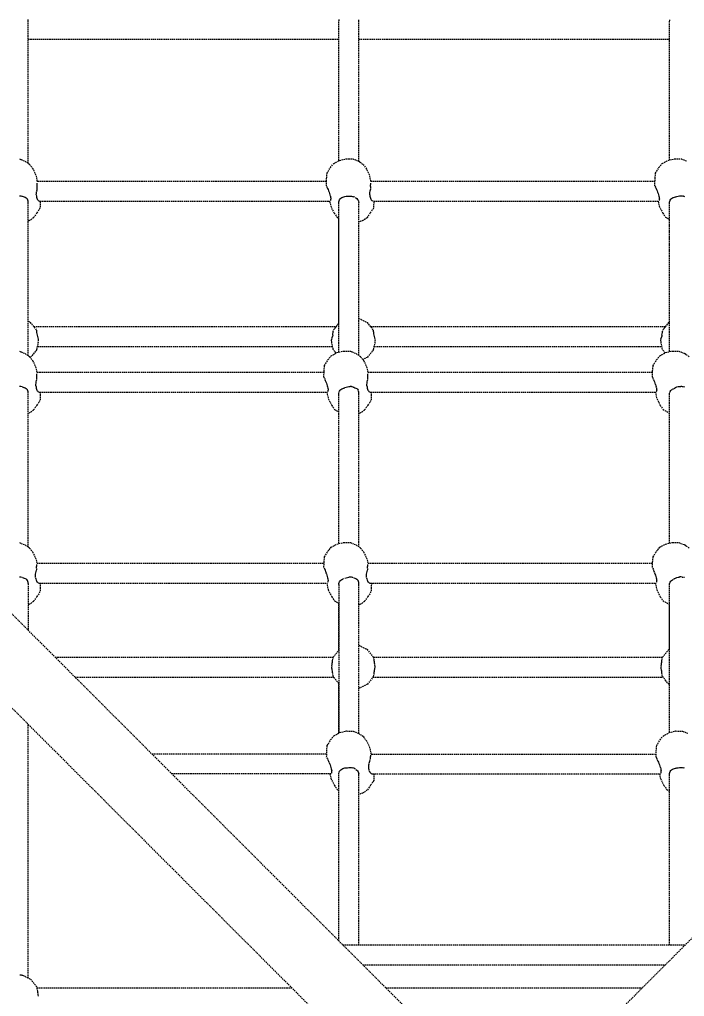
# Model space of a CAD drawing. Header units: millimetres. Extents: x -5899 to 5819, y -5159 to 4068.
# Drawn here: x -1035 to -435, y 240 to 1122 of the extents above; entities that cross this region are included whole.
import ezdxf

# ---------------------------------------------------------------- set-up
doc = ezdxf.new("R2010")
doc.units = ezdxf.units.MM
doc.linetypes.add('HIDDEN', pattern=[1.905, 1.27, -0.635])
for name, color, linetype in [('DIKOM_ОБЪЕКТ', 7, 'Continuous'), ('DIKOM_РАЗМЕР_ЗОНА', 7, 'Continuous'), ('DIKOM_РАЗМЕР_ОБЪЕКТА', 7, 'Continuous')]:
    doc.layers.add(name, color=color, linetype=linetype)
doc.styles.add('style1', font='arialbd.ttf', dxfattribs={"width": 0.8})
doc.dimstyles.new('1-50', dxfattribs={"dimtxt": 300, "dimasz": 200, "dimexe": 100, "dimexo": 0, "dimgap": 100, "dimtad": 1, "dimtxsty": 'style1', "dimcen": 200, "dimclrd": 7, "dimclre": 7, "dimclrt": 7, "dimadec": 1, "dimazin": 2, "dimtfac": 1, "dimtmove": 0, "dimatfit": 2, "dimfxl": 0, "dimlwd": 25, "dimlwe": 18, "dimarcsym": 0})

# ---------------------------------------------------------------- blocks, each defined once
blk = doc.blocks.new('*D0')
at = {"layer": 'Defpoints', "color": 0, "transparency": 16777216}
for p in [(-587.32, 2301.17), (-4790.55, -2120.14), (-586.68, -2120.14)]:
    blk.add_point(p, dxfattribs=at)
at = {"layer": 'DIKOM_РАЗМЕР_ОБЪЕКТА', "color": 7, "lineweight": 18, "transparency": 16777216}
for p, q in [((-587.32, 2301.17), (-4890.55, 2301.17)), ((-586.68, -2120.14), (-4890.55, -2120.14))]:
    blk.add_line(p, q, dxfattribs=at)
at = {"layer": 'DIKOM_РАЗМЕР_ОБЪЕКТА', "color": 7, "lineweight": 25, "transparency": 16777216}
blk.add_line((-4790.55, 2101.17), (-4790.55, -1920.14), dxfattribs=at)
at = {"layer": 'DIKOM_РАЗМЕР_ОБЪЕКТА', "color": 7, "transparency": 16777216}
for points in [[(-4823.88, 2101.17), (-4757.22, 2101.17), (-4790.55, 2301.17)], [(-4823.88, -1920.14), (-4757.22, -1920.14), (-4790.55, -2120.14)]]:
    blk.add_solid(points, dxfattribs=at)
at = {"layer": 'DIKOM_РАЗМЕР_ОБЪЕКТА', "color": 7, "transparency": 16777216, "insert": (-5069.25, 85.55), "char_height": 300, "attachment_point": 5, "rotation": 90, "style": 'style1'}
blk.add_mtext('{\\fArial|b0|i0|c204|p34;\\H1.16667x;4400}', dxfattribs=at)
blk = doc.blocks.new('*D2')
at = {"layer": 'Defpoints', "color": 0, "transparency": 16777216}
for p in [(-5423.09, 4068.46), (-588.59, 4068.46), (-588.59, -3888.19)]:
    blk.add_point(p, dxfattribs=at)
at = {"layer": 'DIKOM_РАЗМЕР_ЗОНА', "color": 7, "lineweight": 18, "transparency": 16777216}
for p, q in [((-588.59, 4068.46), (-5523.09, 4068.46)), ((-588.59, -3888.19), (-5523.09, -3888.19))]:
    blk.add_line(p, q, dxfattribs=at)
at = {"layer": 'DIKOM_РАЗМЕР_ЗОНА', "color": 7, "lineweight": 25, "transparency": 16777216}
blk.add_line((-5423.09, -3688.19), (-5423.09, 3868.46), dxfattribs=at)
at = {"layer": 'DIKOM_РАЗМЕР_ЗОНА', "color": 7, "transparency": 16777216}
for points in [[(-5456.42, 3868.46), (-5389.75, 3868.46), (-5423.09, 4068.46)], [(-5456.42, -3688.19), (-5389.75, -3688.19), (-5423.09, -3888.19)]]:
    blk.add_solid(points, dxfattribs=at)
at = {"layer": 'DIKOM_РАЗМЕР_ЗОНА', "color": 7, "transparency": 16777216, "insert": (-5701.79, 90.08), "char_height": 300, "attachment_point": 5, "rotation": 90, "style": 'style1'}
blk.add_mtext('{\\fArial|b0|i0|c204|p34;\\H1.16667x;7900}', dxfattribs=at)

msp = doc.modelspace()

# ---------------------------------------------------------------- linework, layer by layer
at = {"layer": 'DIKOM_ОБЪЕКТ', "color": 7, "linetype": 'HIDDEN', "lineweight": 15}
for p, q in [((-1026.893, 1120.513), (-1026.965, 1121.506)), ((-1026.895, 991.759), (-1026.893, 1120.513)), ((-746.629, 1121.448), (-746.696, 1120.511)), ((-746.695, 994.29), (-746.696, 1120.511)), ((-728.696, 1120.513), (-728.762, 1121.432)), ((-728.697, 993.556), (-728.696, 1120.513)), ((-448.497, 994.915), (-448.499, 1120.509)), ((-448.451, 1121.178), (-448.498, 1120.509)), ((-1026.893, 1103.811), (-746.745, 1103.811)), ((-746.74, 994.265), (-746.747, 1103.811)), ((-728.696, 1103.811), (-448.548, 1103.811)), ((-448.542, 994.905), (-448.549, 1103.811)), ((-651.806, 195.702), (-1550.967, 1094.864)), ((374.131, 1095.308), (-525.588, 195.607)), ((-1593.838, 1052.901), (-694.453, 153.497)), ((-1034.827, 995.87), (-1030.162, 994.049)), ((-746.212, 994.563), (-740.064, 996.053)), ((-740.064, 996.053), (-734.064, 995.87)), ((-734.064, 995.87), (-729.4, 994.049)), ((-449.953, 994.563), (-443.805, 996.053)), ((-443.805, 996.053), (-437.806, 995.87)), ((-437.806, 995.87), (-433.14, 994.049)), ((-1025.55, 990.817), (-1030.162, 994.049)), ((-1025.55, 990.817), (-1022.407, 986.768)), ((-757.323, 982.931), (-754.291, 988.015)), ((-754.291, 988.015), (-751.29, 991.694)), ((-751.29, 991.694), (-746.212, 994.563)), ((-724.788, 990.817), (-729.4, 994.049)), ((-724.788, 990.817), (-721.645, 986.768)), ((-461.064, 982.931), (-458.032, 988.015)), ((-458.032, 988.015), (-455.031, 991.694)), ((-455.031, 991.694), (-449.953, 994.563)), ((-1019.613, 980.987), (-1022.407, 986.768)), ((-1018.405, 975.304), (-1019.613, 980.987)), ((-757.756, 978.015), (-757.323, 982.931)), ((-718.851, 980.987), (-721.645, 986.768)), ((-717.642, 975.304), (-718.851, 980.987)), ((-461.497, 978.015), (-461.064, 982.931)), ((-1018.759, 971.355), (-1018.764, 972.261)), ((-1018.762, 972.352), (-1018.739, 973.178)), ((-1018.727, 970.325), (-1018.757, 971.307)), ((-1018.739, 973.178), (-1018.687, 973.91)), ((-1018.671, 969.238), (-1018.725, 970.278)), ((-757.823, 975.608), (-1018.469, 975.608)), ((-757.938, 971.513), (-757.756, 978.015)), ((-757.864, 971.171), (-757.457, 970.384)), ((-757.429, 970.33), (-756.933, 969.299)), ((-756.909, 969.246), (-756.429, 968.17)), ((-717.996, 971.355), (-718.001, 972.252)), ((-718, 972.36), (-717.977, 973.178)), ((-717.965, 970.325), (-717.994, 971.298)), ((-717.977, 973.178), (-717.925, 973.904)), ((-717.908, 969.239), (-717.963, 970.268)), ((-461.564, 975.608), (-717.707, 975.608)), ((-461.679, 971.513), (-461.497, 978.015)), ((-461.606, 971.171), (-461.201, 970.39)), ((-461.169, 970.33), (-460.677, 969.306)), ((-460.649, 969.246), (-460.174, 968.178)), ((-1034.641, 962.629), (-1033.537, 962.552)), ((-1033.485, 962.545), (-1032.462, 962.352)), ((-1032.382, 962.335), (-1031.391, 962.022)), ((-1031.314, 961.994), (-1030.494, 961.617)), ((-1030.358, 961.587), (-1029.525, 961.278)), ((-1029.491, 961.26), (-1028.756, 960.819)), ((-1028.73, 960.798), (-1028.104, 960.227)), ((-1019.535, 963.456), (-1019.506, 964.577)), ((-1019.535, 963.456), (-1019.467, 962.382)), ((-1019.505, 964.61), (-1019.397, 965.742)), ((-1019.466, 962.352), (-1019.301, 961.344)), ((-1019.392, 965.779), (-1019.196, 966.912)), ((-1019.296, 961.316), (-1019.046, 960.395)), ((-1019.19, 966.951), (-1018.913, 968.068)), ((-1018.902, 968.112), (-1018.648, 968.92)), ((-756.408, 968.121), (-755.945, 967.004)), ((-755.926, 966.959), (-755.494, 965.826)), ((-755.477, 965.785), (-755.082, 964.649)), ((-755.069, 964.611), (-754.712, 963.487)), ((-754.692, 963.42), (-754.394, 962.345)), ((-754.359, 962.199), (-754.149, 961.304)), ((-754.145, 961.279), (-753.974, 960.354)), ((-744.827, 960.402), (-744.092, 960.938)), ((-744.056, 960.962), (-743.224, 961.399)), ((-743.18, 961.419), (-742.271, 961.751)), ((-742.233, 961.764), (-741.251, 961.989)), ((-741.159, 962.006), (-740.105, 962.121)), ((-739.998, 962.124), (-738.984, 962.121)), ((-738.89, 962.144), (-737.761, 962.318)), ((-737.696, 962.327), (-736.563, 962.375)), ((-736.442, 962.377), (-735.34, 962.299)), ((-735.286, 962.293), (-734.231, 962.094)), ((-734.184, 962.083), (-733.196, 961.771)), ((-732.204, 961.322), (-733.116, 961.741)), ((-731.975, 961.18), (-731.328, 960.772)), ((-731.292, 960.745), (-730.56, 960.125)), ((-718.773, 963.456), (-718.745, 964.566)), ((-718.773, 963.456), (-718.705, 962.391)), ((-718.743, 964.61), (-718.635, 965.732)), ((-718.703, 962.352), (-718.541, 961.353)), ((-718.63, 965.779), (-718.436, 966.9)), ((-718.535, 961.315), (-718.286, 960.403)), ((-718.427, 966.951), (-718.154, 968.058)), ((-718.14, 968.112), (-717.884, 968.921)), ((-460.149, 968.121), (-459.69, 967.012)), ((-459.668, 966.958), (-459.237, 965.834)), ((-459.219, 965.785), (-458.826, 964.657)), ((-458.81, 964.611), (-458.456, 963.495)), ((-458.432, 963.413), (-458.134, 962.345)), ((-458.1, 962.199), (-457.891, 961.305)), ((-457.885, 961.273), (-457.715, 960.355)), ((-446.629, 960.087), (-445.896, 960.623)), ((-445.858, 960.648), (-445.028, 961.084)), ((-444.982, 961.105), (-444.075, 961.436)), ((-443.903, 961.48), (-443.056, 961.675)), ((-442.641, 961.726), (-441.908, 962.009)), ((-441.853, 962.027), (-440.753, 962.32)), ((-440.693, 962.334), (-439.562, 962.509)), ((-439.498, 962.518), (-438.363, 962.567)), ((-438.246, 962.568), (-437.142, 962.49)), ((-437.09, 962.483), (-436.032, 962.284)), ((-435.496, 962.119), (-435.986, 962.274)), ((-435.496, 962.119), (-434.997, 961.961)), ((-1028.084, 960.203), (-1027.576, 959.503)), ((-1027.192, 958.657), (-1027.564, 959.477)), ((-1026.962, 957.706), (-1027.185, 958.628)), ((-1026.894, 956.65), (-1026.959, 957.678)), ((-1026.895, 818.309), (-1026.894, 956.653)), ((-1019.038, 960.368), (-1018.707, 959.568)), ((-1018.696, 959.543), (-1018.285, 958.882)), ((-1018.27, 958.859), (-1017.796, 958.337)), ((-1017.776, 958.317), (-1017.255, 957.933)), ((-1017.233, 957.916), (-1016.661, 957.687)), ((-1015.94, 957.607), (-1016.222, 951.374)), ((-1016.173, 957.607), (-754.471, 957.607)), ((-754.98, 957.607), (-754.036, 953.171)), ((-754.036, 953.171), (-750.886, 946.971)), ((-753.971, 960.333), (-753.872, 959.53)), ((-753.902, 958.313), (-753.852, 958.836)), ((-753.85, 958.851), (-753.87, 959.512)), ((-746.695, 956.498), (-746.631, 957.326)), ((-746.695, 821.537), (-746.695, 956.495)), ((-746.628, 957.351), (-746.496, 957.782)), ((-746.398, 958.162), (-746.026, 958.966)), ((-746.011, 958.993), (-745.504, 959.717)), ((-745.482, 959.744), (-744.856, 960.376)), ((-730.53, 960.093), (-729.907, 959.382)), ((-729.884, 959.351), (-729.38, 958.553)), ((-729.364, 958.52), (-728.996, 957.651)), ((-728.986, 957.616), (-728.765, 956.691)), ((-728.697, 955.683), (-728.761, 956.656)), ((-728.697, 818.54), (-728.697, 955.683)), ((-718.276, 960.367), (-717.948, 959.575)), ((-717.934, 959.542), (-717.526, 958.888)), ((-717.508, 958.859), (-717.038, 958.342)), ((-717.015, 958.317), (-716.498, 957.936)), ((-716.47, 957.916), (-715.904, 957.689)), ((-715.178, 957.607), (-715.46, 951.374)), ((-715.411, 957.607), (-458.212, 957.607)), ((-458.722, 957.607), (-457.778, 953.171)), ((-457.778, 953.171), (-454.627, 946.971)), ((-457.712, 960.328), (-457.613, 959.531)), ((-457.643, 958.313), (-457.594, 958.832)), ((-457.592, 958.851), (-457.612, 959.508)), ((-448.497, 956), (-448.434, 956.919)), ((-448.497, 821.995), (-448.497, 955.999)), ((-448.43, 956.95), (-448.209, 957.817)), ((-448.199, 957.847), (-447.829, 958.649)), ((-447.814, 958.679), (-447.307, 959.401)), ((-447.284, 959.43), (-446.659, 960.06)), ((-1022.006, 942.836), (-1025.702, 940.225)), ((-1019.082, 947.136), (-1022.006, 942.836)), ((-1016.222, 951.374), (-1019.082, 947.136)), ((-750.886, 946.971), (-748.353, 943.402)), ((-748.353, 943.402), (-746.695, 942.395)), ((-721.243, 942.836), (-724.939, 940.225)), ((-718.32, 947.136), (-721.243, 942.836)), ((-715.46, 951.374), (-718.32, 947.136)), ((-454.627, 946.971), (-452.094, 943.402)), ((-452.094, 943.402), (-448.497, 941.217)), ((-1025.702, 940.225), (-1026.894, 939.785)), ((-746.73, 847.505), (-746.736, 942.42)), ((-724.939, 940.225), (-728.697, 938.839)), ((-448.533, 848.587), (-448.539, 941.242)), ((-1026.895, 849.387), (-1024.681, 848.321)), ((-1019.293, 841.565), (-1024.681, 848.321)), ((-751.474, 841.558), (-746.695, 847.55)), ((-728.697, 852.035), (-720.984, 848.321)), ((-715.597, 841.566), (-720.984, 848.321)), ((-454.481, 841.558), (-449.086, 848.321)), ((-449.086, 848.321), (-448.497, 848.605)), ((-1021.715, 844.602), (-749.047, 844.6)), ((-1019.069, 840.454), (-1019.14, 841.298)), ((-1018.942, 839.392), (-1019.036, 840.178)), ((-1018.764, 838.226), (-1018.936, 839.344)), ((-1018.536, 836.984), (-1018.755, 838.168)), ((-752.245, 836.879), (-752.028, 838.046)), ((-752.018, 838.096), (-751.846, 839.202)), ((-751.84, 839.244), (-751.713, 840.259)), ((-751.709, 840.293), (-751.626, 841.22)), ((-718.018, 844.602), (-452.054, 844.6)), ((-715.372, 840.47), (-715.441, 841.298)), ((-715.247, 839.41), (-715.34, 840.177)), ((-715.07, 838.247), (-715.239, 839.342)), ((-714.844, 837.006), (-715.058, 838.167)), ((-455.251, 836.879), (-455.035, 838.041)), ((-455.025, 838.097), (-454.853, 839.197)), ((-454.846, 839.245), (-454.72, 840.255)), ((-454.715, 840.294), (-454.633, 841.217)), ((-1019.098, 823.855), (-1017.77, 829.668)), ((-1018.262, 835.688), (-1018.524, 836.917)), ((-1017.96, 834.432), (-1018.246, 835.613)), ((-1017.632, 833.213), (-1017.942, 834.362)), ((-1017.758, 829.951), (-1017.676, 830.881)), ((-1017.618, 831.357), (-1017.539, 831.993)), ((-1017.446, 832.587), (-1017.614, 833.147)), ((-1017.53, 832.051), (-1017.446, 832.587)), ((-753.315, 832.587), (-753.164, 833.088)), ((-753.222, 831.991), (-753.315, 832.587)), ((-753.09, 830.937), (-753.216, 831.948)), ((-753.15, 833.139), (-752.836, 834.296)), ((-753.008, 830.01), (-753.09, 830.937)), ((-751.664, 823.855), (-752.991, 829.669)), ((-752.82, 834.354), (-752.686, 834.911)), ((-752.686, 834.911), (-752.53, 835.551)), ((-752.257, 836.821), (-752.516, 835.613)), ((-715.4, 823.855), (-714.074, 829.668)), ((-714.569, 835.711), (-714.827, 836.916)), ((-714.268, 834.455), (-714.548, 835.613)), ((-713.941, 833.235), (-714.245, 834.362)), ((-714.061, 829.951), (-713.981, 830.863)), ((-713.922, 831.356), (-713.842, 831.993)), ((-713.749, 832.587), (-713.917, 833.147)), ((-713.83, 832.073), (-713.749, 832.587)), ((-456.322, 832.587), (-456.172, 833.084)), ((-456.229, 831.991), (-456.322, 832.587)), ((-456.097, 830.937), (-456.222, 831.943)), ((-456.157, 833.14), (-455.844, 834.292)), ((-456.015, 830.014), (-456.097, 830.937)), ((-454.671, 823.855), (-455.998, 829.669)), ((-455.828, 834.354), (-455.693, 834.909)), ((-455.693, 834.909), (-455.539, 835.546)), ((-455.265, 836.815), (-455.523, 835.613)), ((-1034.827, 822.42), (-1030.162, 820.599)), ((-1025.55, 817.367), (-1030.162, 820.599)), ((-1019.098, 823.855), (-1024.681, 816.853)), ((-1018.465, 826.625), (-752.296, 826.624)), ((-753.525, 818.244), (-748.447, 821.112)), ((-749.157, 820.712), (-751.664, 823.855)), ((-748.447, 821.112), (-742.3, 822.603)), ((-742.3, 822.603), (-736.3, 822.42)), ((-736.3, 822.42), (-731.635, 820.599)), ((-727.023, 817.367), (-731.635, 820.599)), ((-715.4, 823.855), (-720.984, 816.853)), ((-714.768, 826.625), (-455.303, 826.624)), ((-457.216, 818.244), (-452.139, 821.112)), ((-452.377, 820.978), (-454.671, 823.855)), ((-452.139, 821.112), (-445.991, 822.603)), ((-445.991, 822.603), (-439.991, 822.42)), ((-439.991, 822.42), (-435.327, 820.599)), ((-430.715, 817.367), (-435.327, 820.599)), ((-1025.55, 817.367), (-1022.407, 813.318)), ((-1019.613, 807.538), (-1022.407, 813.318)), ((-759.558, 809.481), (-756.527, 814.566)), ((-756.527, 814.566), (-753.525, 818.244)), ((-727.023, 817.367), (-723.88, 813.318)), ((-720.984, 816.853), (-725.089, 814.876)), ((-721.086, 807.538), (-723.88, 813.318)), ((-463.25, 809.481), (-460.217, 814.566)), ((-460.217, 814.566), (-457.216, 818.244)), ((-1018.684, 803.165), (-1019.613, 807.538)), ((-1018.975, 801.792), (-1018.915, 802.285)), ((-1018.743, 803.443), (-760.022, 803.443)), ((-760.143, 799.143), (-759.991, 804.566)), ((-759.991, 804.566), (-759.558, 809.481)), ((-720.156, 803.165), (-721.086, 807.538)), ((-720.447, 801.792), (-720.387, 802.284)), ((-720.215, 803.443), (-463.714, 803.443)), ((-463.833, 799.143), (-463.683, 804.566)), ((-463.683, 804.566), (-463.25, 809.481)), ((-1019.844, 792.445), (-1019.735, 793.58)), ((-1019.731, 793.614), (-1019.535, 794.749)), ((-1019.528, 794.786), (-1019.252, 795.905)), ((-1019.242, 795.947), (-1018.947, 796.881)), ((-1019.049, 799.191), (-1019.054, 800.097)), ((-1019.053, 800.186), (-1019.03, 801.014)), ((-1019.018, 798.161), (-1019.047, 799.144)), ((-1019.03, 801.014), (-1018.978, 801.747)), ((-1018.961, 797.073), (-1019.016, 798.115)), ((-760.142, 799.143), (-759.816, 798.326)), ((-759.751, 798.166), (-759.399, 797.143)), ((-759.358, 797.014), (-758.914, 796.015)), ((-758.888, 795.956), (-758.429, 794.85)), ((-758.407, 794.794), (-757.977, 793.672)), ((-757.957, 793.62), (-757.565, 792.494)), ((-721.317, 792.445), (-721.208, 793.578)), ((-721.204, 793.614), (-721.007, 794.747)), ((-721.001, 794.786), (-720.724, 795.904)), ((-720.715, 795.947), (-720.42, 796.881)), ((-720.526, 800.188), (-720.503, 801.014)), ((-720.522, 799.191), (-720.526, 800.096)), ((-720.491, 798.161), (-720.52, 799.142)), ((-720.503, 801.014), (-720.45, 801.746)), ((-720.434, 797.073), (-720.489, 798.114)), ((-463.834, 799.143), (-463.507, 798.326)), ((-463.443, 798.166), (-463.092, 797.15)), ((-463.049, 797.014), (-462.608, 796.022)), ((-462.58, 795.956), (-462.124, 794.858)), ((-462.097, 794.794), (-461.671, 793.68)), ((-461.649, 793.62), (-461.259, 792.503)), ((-1033.537, 790.47), (-1034.642, 790.548)), ((-1032.427, 790.265), (-1033.485, 790.464)), ((-1032.161, 790.185), (-1031.39, 789.941)), ((-1031.314, 789.913), (-1030.817, 789.684)), ((-1030.817, 789.684), (-1030.4, 789.606)), ((-1030.359, 789.594), (-1029.524, 789.285)), ((-1029.491, 789.267), (-1028.756, 788.825)), ((-1028.731, 788.804), (-1028.103, 788.233)), ((-1028.085, 788.21), (-1027.576, 787.509)), ((-1027.192, 786.662), (-1027.564, 787.483)), ((-1026.962, 785.711), (-1027.185, 786.635)), ((-1026.894, 784.657), (-1026.959, 785.687)), ((-1026.895, 645.686), (-1026.894, 784.66)), ((-1019.873, 791.291), (-1019.845, 792.413)), ((-1019.873, 791.291), (-1019.806, 790.216)), ((-1019.804, 790.188), (-1019.64, 789.178)), ((-1019.636, 789.152), (-1019.384, 788.229)), ((-1019.376, 788.203), (-1019.046, 787.402)), ((-1019.035, 787.378), (-1018.623, 786.717)), ((-1018.608, 786.695), (-1018.133, 786.171)), ((-1018.115, 786.152), (-1017.592, 785.768)), ((-1017.571, 785.752), (-1016.999, 785.522)), ((-1016.941, 785.508), (-1016.52, 785.464)), ((-1016.463, 785.443), (-756.95, 785.443)), ((-1015.882, 785.443), (-1016.222, 777.925)), ((-757.549, 792.447), (-757.196, 791.332)), ((-757.489, 785.443), (-756.272, 779.722)), ((-757.169, 791.245), (-756.873, 790.18)), ((-756.864, 790.143), (-756.63, 789.14)), ((-756.603, 788.996), (-756.453, 788.191)), ((-756.451, 788.162), (-756.352, 787.367)), ((-756.382, 786.148), (-756.332, 786.667)), ((-756.331, 786.686), (-756.351, 787.342)), ((-746.695, 783.797), (-746.631, 784.718)), ((-746.628, 784.748), (-746.407, 785.615)), ((-746.398, 785.645), (-746.026, 786.445)), ((-746.011, 786.476), (-745.504, 787.197)), ((-745.482, 787.226), (-744.856, 787.856)), ((-744.827, 787.884), (-744.094, 788.418)), ((-744.056, 788.444), (-743.226, 788.88)), ((-743.18, 788.901), (-742.273, 789.232)), ((-742.079, 789.281), (-741.383, 789.441)), ((-741.158, 789.552), (-740.105, 789.958)), ((-740.051, 789.975), (-738.949, 790.269)), ((-738.89, 790.282), (-737.759, 790.457)), ((-737.696, 790.466), (-736.56, 790.514)), ((-735.339, 790.438), (-736.444, 790.515)), ((-734.23, 790.233), (-735.287, 790.432)), ((-733.664, 790.058), (-734.184, 790.222)), ((-733.664, 790.058), (-733.194, 789.909)), ((-733.117, 789.881), (-732.246, 789.481)), ((-732.16, 789.459), (-731.328, 789.151)), ((-731.293, 789.133), (-730.559, 788.692)), ((-730.533, 788.671), (-729.907, 788.1)), ((-729.887, 788.076), (-729.379, 787.375)), ((-728.995, 786.53), (-729.366, 787.349)), ((-728.765, 785.577), (-728.987, 786.501)), ((-728.697, 784.524), (-728.762, 785.546)), ((-728.697, 645.917), (-728.697, 784.526)), ((-721.346, 791.291), (-721.318, 792.412)), ((-721.346, 791.291), (-721.279, 790.217)), ((-721.277, 790.188), (-721.113, 789.179)), ((-721.109, 789.152), (-720.857, 788.23)), ((-720.849, 788.203), (-720.519, 787.404)), ((-720.508, 787.378), (-720.096, 786.718)), ((-720.082, 786.695), (-719.607, 786.172)), ((-719.588, 786.152), (-719.066, 785.768)), ((-719.044, 785.752), (-718.474, 785.522)), ((-718.413, 785.508), (-717.993, 785.464)), ((-717.936, 785.443), (-460.642, 785.443)), ((-717.355, 785.443), (-717.695, 777.925)), ((-461.24, 792.447), (-460.889, 791.34)), ((-461.18, 785.443), (-459.963, 779.722)), ((-460.859, 791.238), (-460.564, 790.18)), ((-460.554, 790.135), (-460.322, 789.14)), ((-460.294, 788.996), (-460.144, 788.191)), ((-460.141, 788.156), (-460.043, 787.367)), ((-460.073, 786.148), (-460.024, 786.663)), ((-460.022, 786.686), (-460.042, 787.338)), ((-448.497, 783.488), (-448.434, 784.404)), ((-448.43, 784.441), (-448.209, 785.306)), ((-448.199, 785.339), (-447.829, 786.137)), ((-447.814, 786.169), (-447.308, 786.89)), ((-447.284, 786.92), (-446.66, 787.548)), ((-446.629, 787.577), (-446.106, 787.959)), ((-445.858, 788.138), (-445.03, 788.573)), ((-444.901, 788.625), (-444.075, 789.166)), ((-444.035, 789.192), (-443.055, 789.694)), ((-442.961, 789.737), (-441.908, 790.143)), ((-441.855, 790.16), (-440.751, 790.455)), ((-440.693, 790.469), (-439.56, 790.643)), ((-439.498, 790.652), (-438.362, 790.701)), ((-437.221, 790.629), (-438.247, 790.701)), ((-437.091, 790.617), (-436.142, 790.439)), ((-435.986, 790.453), (-434.993, 790.418)), ((-1016.222, 777.925), (-1019.082, 773.685)), ((-756.272, 779.722), (-753.121, 773.521)), ((-746.695, 648.914), (-746.695, 783.795)), ((-717.695, 777.925), (-720.555, 773.685)), ((-459.963, 779.722), (-456.813, 773.521)), ((-448.497, 649.371), (-448.497, 783.489)), ((-1025.702, 766.776), (-1026.894, 766.335)), ((-1022.006, 769.385), (-1025.702, 766.776)), ((-1019.082, 773.685), (-1022.006, 769.385)), ((-753.121, 773.521), (-750.588, 769.952)), ((-750.588, 769.952), (-746.695, 767.587)), ((-746.731, 648.905), (-746.733, 767.611)), ((-727.174, 766.776), (-728.697, 766.214)), ((-723.479, 769.385), (-727.174, 766.776)), ((-720.555, 773.685), (-723.479, 769.385)), ((-456.813, 773.521), (-454.279, 769.952)), ((-454.279, 769.952), (-448.9, 766.685)), ((-448.9, 766.685), (-448.497, 766.488)), ((-448.534, 649.363), (-448.535, 766.507)), ((-1034.827, 649.796), (-1030.162, 647.975)), ((-1025.55, 644.744), (-1030.162, 647.975)), ((-1025.55, 644.744), (-1022.407, 640.695)), ((-756.527, 641.942), (-753.525, 645.621)), ((-753.525, 645.621), (-748.447, 648.489)), ((-748.447, 648.489), (-742.3, 649.979)), ((-742.3, 649.979), (-736.3, 649.796)), ((-736.3, 649.796), (-731.635, 647.975)), ((-727.023, 644.744), (-731.635, 647.975)), ((-727.023, 644.744), (-723.88, 640.695)), ((-460.217, 641.942), (-457.216, 645.621)), ((-457.216, 645.621), (-452.139, 648.489)), ((-452.139, 648.489), (-445.991, 649.979)), ((-445.991, 649.979), (-439.991, 649.796)), ((-439.991, 649.796), (-435.327, 647.975)), ((-430.715, 644.744), (-435.327, 647.975)), ((-1019.613, 634.914), (-1022.407, 640.695)), ((-1018.806, 631.115), (-1019.613, 634.914)), ((-759.991, 631.942), (-759.558, 636.857)), ((-759.558, 636.857), (-756.527, 641.942)), ((-721.086, 634.914), (-723.88, 640.695)), ((-720.278, 631.115), (-721.086, 634.914)), ((-463.683, 631.942), (-463.25, 636.857)), ((-463.25, 636.857), (-460.217, 641.942)), ((-1019.232, 627.027), (-1019.237, 627.934)), ((-1019.235, 628.023), (-1019.212, 628.849)), ((-1019.201, 625.997), (-1019.231, 626.981)), ((-1019.212, 628.849), (-1019.16, 629.583)), ((-1019.163, 625.273), (-1019.199, 625.951)), ((-1019.157, 629.627), (-1019.098, 630.121)), ((-1018.84, 631.279), (-760.01, 631.279)), ((-760.117, 627.426), (-759.991, 631.942)), ((-759.934, 627.028), (-759.547, 626.062)), ((-759.501, 625.936), (-759.17, 624.978)), ((-720.705, 627.027), (-720.71, 627.933)), ((-720.708, 628.024), (-720.685, 628.849)), ((-720.674, 625.997), (-720.703, 626.979)), ((-720.685, 628.849), (-720.633, 629.582)), ((-720.636, 625.274), (-720.671, 625.95)), ((-720.63, 629.627), (-720.57, 630.12)), ((-720.312, 631.279), (-463.701, 631.279)), ((-463.808, 627.426), (-463.683, 631.942)), ((-463.625, 627.028), (-463.242, 626.069)), ((-463.192, 625.936), (-462.864, 624.985)), ((-1033.547, 618.597), (-1034.578, 618.669)), ((-1032.442, 618.394), (-1033.436, 618.581)), ((-1031.998, 618.26), (-1031.407, 618.074)), ((-1030.993, 617.892), (-1030.449, 617.789)), ((-1030.377, 617.775), (-1029.574, 617.477)), ((-1029.463, 617.423), (-1028.755, 616.998)), ((-1028.713, 616.963), (-1028.105, 616.409)), ((-1020.295, 619.127), (-1020.266, 620.251)), ((-1020.247, 618.353), (-1020.295, 619.127)), ((-1020.266, 620.281), (-1020.21, 620.86)), ((-1020.226, 618.024), (-1020.061, 617.012)), ((-1020.21, 620.86), (-1020.157, 621.417)), ((-1020.154, 621.45), (-1019.956, 622.586)), ((-1020.057, 616.987), (-1019.806, 616.063)), ((-1019.95, 622.622), (-1019.673, 623.742)), ((-1019.663, 623.782), (-1019.321, 624.866)), ((-759.15, 624.918), (-758.838, 623.85)), ((-758.786, 623.653), (-758.385, 622.685)), ((-758.361, 622.63), (-757.932, 621.507)), ((-757.913, 621.456), (-757.521, 620.33)), ((-757.504, 620.282), (-757.151, 619.168)), ((-757.125, 619.081), (-756.829, 618.016)), ((-756.819, 617.978), (-756.631, 617.174)), ((-756.579, 616.942), (-756.409, 616.027)), ((-744.056, 616.529), (-743.225, 616.966)), ((-743.18, 616.986), (-742.271, 617.318)), ((-741.159, 617.676), (-740.104, 618.083)), ((-740.052, 618.1), (-738.948, 618.395)), ((-738.891, 618.408), (-737.757, 618.583)), ((-736.558, 618.64), (-737.696, 618.592)), ((-735.338, 618.564), (-736.445, 618.641)), ((-734.228, 618.358), (-735.288, 618.557)), ((-733.5, 618.132), (-734.184, 618.348)), ((-733.119, 618.007), (-732.423, 617.688)), ((-732.162, 617.633), (-731.326, 617.324)), ((-731.295, 617.307), (-730.558, 616.866)), ((-730.534, 616.845), (-729.906, 616.272)), ((-721.768, 619.127), (-721.739, 620.25)), ((-721.72, 618.353), (-721.768, 619.127)), ((-721.739, 620.281), (-721.683, 620.86)), ((-721.698, 618.024), (-721.534, 617.014)), ((-721.683, 620.86), (-721.629, 621.415)), ((-721.627, 621.45), (-721.43, 622.584)), ((-721.53, 616.987), (-721.279, 616.064)), ((-721.423, 622.622), (-721.147, 623.741)), ((-721.136, 623.782), (-720.794, 624.864)), ((-462.841, 624.918), (-462.531, 623.857)), ((-462.477, 623.654), (-462.079, 622.693)), ((-462.053, 622.63), (-461.627, 621.514)), ((-461.604, 621.456), (-461.215, 620.338)), ((-461.196, 620.282), (-460.845, 619.175)), ((-460.814, 619.074), (-460.521, 618.016)), ((-460.51, 617.971), (-460.323, 617.174)), ((-460.27, 616.936), (-460.101, 616.027)), ((-444.982, 616.697), (-444.074, 617.293)), ((-444.036, 617.317), (-443.053, 617.82)), ((-442.962, 617.862), (-441.906, 618.269)), ((-441.855, 618.285), (-440.75, 618.581)), ((-440.693, 618.593), (-439.559, 618.769)), ((-438.359, 618.826), (-439.498, 618.777)), ((-437.14, 618.749), (-438.248, 618.827)), ((-437.05, 618.735), (-436.307, 618.596)), ((-435.987, 618.626), (-434.991, 618.592)), ((-1027.58, 615.687), (-1028.074, 616.369)), ((-1027.195, 614.842), (-1027.557, 615.642)), ((-1026.964, 613.89), (-1027.18, 614.792)), ((-1026.895, 612.835), (-1026.958, 613.842)), ((-1026.895, 612.839), (-1026.898, 570.795)), ((-1019.799, 616.039), (-1019.466, 615.237)), ((-1019.456, 615.214), (-1019.044, 614.551)), ((-1019.031, 614.531), (-1018.554, 614.006)), ((-1018.537, 613.988), (-1018.015, 613.603)), ((-1017.993, 613.588), (-1017.421, 613.357)), ((-1017.369, 613.344), (-1016.744, 613.279)), ((-1016.744, 613.279), (-756.906, 613.279)), ((-1015.861, 613.279), (-1016.222, 605.301)), ((-757.586, 613.279), (-756.272, 607.099)), ((-756.406, 615.998), (-756.307, 615.202)), ((-756.337, 613.984), (-756.288, 614.503)), ((-756.286, 614.522), (-756.306, 615.178)), ((-746.695, 611.877), (-746.631, 612.797)), ((-746.695, 611.88), (-746.695, 478.025)), ((-746.628, 612.833), (-746.406, 613.7)), ((-746.398, 613.729), (-746.026, 614.532)), ((-746.011, 614.561), (-745.504, 615.283)), ((-745.482, 615.31), (-744.856, 615.942)), ((-744.827, 615.968), (-744.092, 616.505)), ((-729.379, 615.549), (-729.888, 616.251)), ((-728.995, 614.703), (-729.366, 615.524)), ((-728.765, 613.751), (-728.988, 614.677)), ((-728.697, 612.698), (-728.762, 613.722)), ((-728.697, 477.555), (-728.697, 612.699)), ((-721.272, 616.039), (-720.94, 615.238)), ((-720.929, 615.214), (-720.517, 614.552)), ((-720.504, 614.531), (-720.028, 614.007)), ((-720.01, 613.988), (-719.488, 613.603)), ((-719.466, 613.588), (-718.894, 613.358)), ((-718.84, 613.344), (-718.217, 613.279)), ((-718.216, 613.279), (-460.598, 613.279)), ((-717.334, 613.279), (-717.695, 605.301)), ((-461.277, 613.279), (-459.963, 607.099)), ((-460.096, 615.992), (-459.999, 615.202)), ((-460.029, 613.984), (-459.98, 614.499)), ((-459.977, 614.522), (-459.997, 615.173)), ((-448.497, 611.574), (-448.434, 612.492)), ((-448.497, 478.507), (-448.497, 611.574)), ((-448.43, 612.527), (-448.209, 613.392)), ((-448.199, 613.425), (-447.829, 614.224)), ((-447.814, 614.254), (-447.307, 614.976)), ((-447.284, 615.005), (-446.659, 615.635)), ((-446.629, 615.662), (-445.896, 616.197)), ((-445.858, 616.221), (-445.039, 616.652)), ((-1019.082, 601.062), (-1022.006, 596.762)), ((-1016.222, 605.301), (-1019.082, 601.062)), ((-756.272, 607.099), (-753.121, 600.897)), ((-753.121, 600.897), (-750.588, 597.329)), ((-720.555, 601.062), (-723.479, 596.762)), ((-717.695, 605.301), (-720.555, 601.062)), ((-459.963, 607.099), (-456.813, 600.897)), ((-456.813, 600.897), (-454.279, 597.329)), ((-1025.702, 594.152), (-1026.896, 593.711)), ((-1022.006, 596.762), (-1025.702, 594.152)), ((-750.588, 597.329), (-746.695, 594.964)), ((-746.73, 552.626), (-746.731, 594.986)), ((-727.174, 594.152), (-728.697, 593.591)), ((-723.479, 596.762), (-727.174, 594.152)), ((-454.279, 597.329), (-448.9, 594.061)), ((-448.9, 594.061), (-448.497, 593.865)), ((-448.533, 553.708), (-448.533, 593.883)), ((-728.697, 557.155), (-720.984, 553.442)), ((-1002.507, 546.405), (-751.672, 546.403)), ((-752.367, 543.361), (-751.664, 546.44)), ((-751.664, 546.44), (-746.695, 552.671)), ((-715.4, 546.44), (-720.984, 553.442)), ((-714.699, 543.368), (-715.4, 546.44)), ((-715.391, 546.405), (-454.679, 546.403)), ((-455.374, 543.361), (-454.671, 546.44)), ((-454.671, 546.44), (-449.086, 553.442)), ((-449.086, 553.442), (-448.497, 553.725)), ((-753.015, 538.62), (-753.211, 537.708)), ((-753.002, 538.682), (-752.803, 539.75)), ((-752.776, 539.899), (-752.604, 541.002)), ((-752.596, 541.047), (-752.47, 542.059)), ((-752.466, 542.097), (-752.383, 543.021)), ((-714.616, 542.274), (-714.691, 543.179)), ((-714.49, 541.215), (-714.611, 542.213)), ((-714.313, 540.052), (-714.481, 541.144)), ((-714.087, 538.811), (-714.301, 539.97)), ((-713.854, 537.708), (-714.069, 538.719)), ((-456.023, 538.615), (-456.217, 537.708)), ((-456.008, 538.682), (-455.81, 539.749)), ((-455.782, 539.899), (-455.611, 540.997)), ((-455.603, 541.047), (-455.478, 542.055)), ((-455.473, 542.097), (-455.39, 543.017)), ((-752.87, 536.156), (-753.126, 537.35)), ((-752.644, 534.942), (-752.859, 536.099)), ((-752.465, 533.794), (-752.636, 534.893)), ((-752.333, 532.74), (-752.459, 533.754)), ((-752.25, 531.81), (-752.333, 532.74)), ((-751.664, 528.976), (-752.233, 531.47)), ((-746.695, 522.744), (-751.664, 528.976)), ((-715.4, 528.976), (-720.984, 521.974)), ((-715.4, 528.976), (-714.83, 531.47)), ((-714.818, 531.754), (-714.738, 532.668)), ((-714.724, 532.796), (-714.6, 533.796)), ((-714.587, 533.873), (-714.419, 534.95)), ((-714.403, 535.036), (-714.306, 535.559)), ((-714.306, 535.559), (-714.193, 536.164)), ((-714.172, 536.258), (-713.925, 537.416)), ((-455.877, 536.156), (-456.132, 537.346)), ((-455.651, 534.943), (-455.865, 536.095)), ((-455.471, 533.794), (-455.642, 534.888)), ((-455.34, 532.74), (-455.465, 533.749)), ((-455.257, 531.813), (-455.34, 532.74)), ((-454.671, 528.976), (-455.24, 531.47)), ((-449.086, 521.974), (-454.671, 528.976)), ((-984.531, 528.428), (-751.226, 528.427)), ((-746.733, 478.004), (-746.734, 522.793)), ((-720.984, 521.974), (-728.697, 518.26)), ((-715.836, 528.428), (-454.233, 528.427)), ((-448.497, 521.69), (-449.086, 521.974)), ((-448.535, 478.498), (-448.536, 521.708)), ((-1026.961, 257.211), (-1026.964, 486.014)), ((-751.081, 475.547), (-746.004, 478.416)), ((-746.004, 478.416), (-739.856, 479.906)), ((-739.856, 479.906), (-733.855, 479.722)), ((-733.855, 479.722), (-729.191, 477.901)), ((-724.58, 474.67), (-729.191, 477.901)), ((-453.952, 475.547), (-448.874, 478.416)), ((-448.874, 478.416), (-442.727, 479.906)), ((-442.727, 479.906), (-436.726, 479.722)), ((-436.726, 479.722), (-432.062, 477.901)), ((-757.114, 466.783), (-754.083, 471.868)), ((-754.083, 471.868), (-751.081, 475.547)), ((-724.58, 474.67), (-721.436, 470.621)), ((-718.643, 464.84), (-721.436, 470.621)), ((-459.985, 466.783), (-456.953, 471.868)), ((-456.953, 471.868), (-453.952, 475.547)), ((-757.625, 459.115), (-915.219, 459.115)), ((-757.705, 456.224), (-757.547, 461.868)), ((-757.547, 461.868), (-757.114, 466.783)), ((-717.422, 459.101), (-718.643, 464.84)), ((-717.425, 459.115), (-460.495, 459.115)), ((-460.575, 456.226), (-460.418, 461.868)), ((-460.418, 461.868), (-459.985, 466.783)), ((-757.391, 455.616), (-757.072, 454.921)), ((-757.033, 454.833), (-756.731, 454.082)), ((-756.587, 453.8), (-756.102, 452.792)), ((-756.064, 452.709), (-755.596, 451.654)), ((-755.564, 451.579), (-755.11, 450.483)), ((-755.083, 450.418), (-754.658, 449.303)), ((-719.583, 449.285), (-719.389, 450.411)), ((-719.381, 450.457), (-719.235, 451.045)), ((-719.235, 451.045), (-719.106, 451.568)), ((-719.094, 451.618), (-718.756, 452.692)), ((-718.738, 452.745), (-718.328, 453.777)), ((-718.305, 453.832), (-718.025, 454.413)), ((-718.038, 454.863), (-718.043, 455.759)), ((-718.041, 455.866), (-718.019, 456.685)), ((-718.019, 456.685), (-717.967, 457.411)), ((-717.964, 457.463), (-717.904, 457.95)), ((-460.575, 456.226), (-460.353, 455.815)), ((-460.261, 455.616), (-459.941, 454.918)), ((-459.915, 454.863), (-459.603, 454.083)), ((-459.475, 453.837), (-458.98, 452.807)), ((-458.955, 452.753), (-458.477, 451.677)), ((-458.455, 451.627), (-457.992, 450.512)), ((-457.973, 450.466), (-457.54, 449.334)), ((-753.647, 441.115), (-897.218, 441.115)), ((-754.698, 441.115), (-753.828, 437.025)), ((-754.638, 449.246), (-754.248, 448.128)), ((-754.221, 448.045), (-753.88, 446.966)), ((-753.867, 446.922), (-753.571, 445.857)), ((-753.562, 445.82), (-753.327, 444.817)), ((-753.321, 444.785), (-753.151, 443.868)), ((-753.048, 443.042), (-753.146, 443.839)), ((-753.078, 441.825), (-753.028, 442.342)), ((-753.027, 442.363), (-753.047, 443.017)), ((-746.695, 441.078), (-746.631, 441.914)), ((-746.695, 290.591), (-746.695, 441.077)), ((-746.628, 441.933), (-746.464, 442.467)), ((-746.398, 442.723), (-746.024, 443.532)), ((-746.012, 443.556), (-745.501, 444.283)), ((-745.484, 444.306), (-744.852, 444.941)), ((-744.829, 444.963), (-744.089, 445.502)), ((-744.058, 445.523), (-743.221, 445.964)), ((-743.183, 445.982), (-742.267, 446.316)), ((-742.234, 446.326), (-741.245, 446.553)), ((-741.163, 446.569), (-740.103, 446.684)), ((-740.054, 446.686), (-739.61, 446.685)), ((-739.61, 446.685), (-738.947, 446.684)), ((-738.891, 446.691), (-737.755, 446.866)), ((-737.696, 446.875), (-736.555, 446.924)), ((-736.447, 446.924), (-735.337, 446.846)), ((-735.289, 446.84), (-734.227, 446.64)), ((-733.189, 446.316), (-734.184, 446.63)), ((-732.202, 445.869), (-733.12, 446.291)), ((-731.651, 445.523), (-732.163, 445.846)), ((-731.295, 445.294), (-730.558, 444.671)), ((-730.533, 444.644), (-729.906, 443.929)), ((-729.888, 443.902), (-729.379, 443.099)), ((-729.366, 443.071), (-728.995, 442.196)), ((-728.987, 442.168), (-728.765, 441.236)), ((-728.697, 440.229), (-728.762, 441.208)), ((-719.726, 446.963), (-719.698, 448.077)), ((-719.659, 445.895), (-719.726, 446.963)), ((-719.697, 448.117), (-719.588, 449.243)), ((-719.494, 444.856), (-719.657, 445.859)), ((-719.335, 444.261), (-719.488, 444.823)), ((-719.23, 443.874), (-718.9, 443.079)), ((-718.887, 443.049), (-718.478, 442.392)), ((-718.461, 442.367), (-717.989, 441.846)), ((-717.967, 441.824), (-717.449, 441.442)), ((-717.425, 441.423), (-716.857, 441.195)), ((-716.792, 441.18), (-716.173, 441.115)), ((-716.174, 441.115), (-456.517, 441.115)), ((-714.985, 441.115), (-715.252, 435.227)), ((-457.568, 441.115), (-456.699, 437.025)), ((-457.525, 449.291), (-457.13, 448.157)), ((-457.092, 448.045), (-456.76, 446.994)), ((-456.739, 446.925), (-456.44, 445.851)), ((-456.432, 445.823), (-456.196, 444.811)), ((-456.192, 444.785), (-456.02, 443.862)), ((-455.918, 443.036), (-456.017, 443.839)), ((-455.948, 441.82), (-455.899, 442.342)), ((-455.897, 442.358), (-455.918, 443.018)), ((-448.497, 440.7), (-448.433, 441.624)), ((-448.497, 286.95), (-448.497, 440.701)), ((-448.431, 441.654), (-448.207, 442.526)), ((-448.2, 442.551), (-447.826, 443.358)), ((-447.815, 443.381), (-447.304, 444.109)), ((-447.286, 444.133), (-446.655, 444.768)), ((-446.631, 444.79), (-445.892, 445.33)), ((-445.861, 445.35), (-445.024, 445.791)), ((-444.986, 445.808), (-444.07, 446.142)), ((-444.036, 446.154), (-443.049, 446.38)), ((-442.966, 446.395), (-442.543, 446.442)), ((-442.543, 446.442), (-441.906, 446.51)), ((-441.761, 446.513), (-440.748, 446.784)), ((-440.695, 446.797), (-439.557, 446.972)), ((-439.498, 446.98), (-438.357, 447.028)), ((-438.25, 447.03), (-437.14, 446.951)), ((-437.092, 446.945), (-436.029, 446.745)), ((-434.991, 446.421), (-435.987, 446.736)), ((-753.828, 437.025), (-750.677, 430.824)), ((-728.697, 286.95), (-728.697, 440.228)), ((-715.252, 435.227), (-718.111, 430.988)), ((-456.699, 437.025), (-453.548, 430.824)), ((-750.677, 430.824), (-748.145, 427.255)), ((-748.145, 427.255), (-746.695, 426.375)), ((-746.731, 290.627), (-746.733, 426.397)), ((-724.731, 424.078), (-728.697, 422.615)), ((-721.035, 426.688), (-724.731, 424.078)), ((-718.111, 430.988), (-721.035, 426.688)), ((-453.548, 430.824), (-451.015, 427.255)), ((-451.015, 427.255), (-448.497, 425.725)), ((-448.533, 286.95), (-448.535, 425.749)), ((-743.071, 286.95), (-434.219, 286.95)), ((-725.054, 268.95), (-452.244, 268.95)), ((-1033.371, 259.632), (-1034.535, 259.582)), ((-1032.826, 259.672), (-1033.302, 259.637)), ((-1032.219, 259.429), (-1032.826, 259.672)), ((-1031.674, 259.23), (-1032.158, 259.407)), ((-1031.148, 259.038), (-1031.674, 259.23)), ((-1030.171, 258.72), (-1031.096, 259.021)), ((-1029.988, 258.669), (-1024.681, 256.114)), ((-1019.098, 249.111), (-1024.681, 256.114)), ((-1018.198, 245.17), (-1019.098, 249.111)), ((-1018.891, 248.207), (-789.16, 248.206)), ((-704.31, 248.207), (-472.988, 248.206)), ((-1018.113, 244.062), (-1018.19, 244.984)), ((-1017.986, 243), (-1018.109, 244.018)), ((-1017.809, 241.835), (-1017.98, 242.948)), ((-1017.581, 240.593), (-1017.799, 241.773))]:
    msp.add_line(p, q, dxfattribs=at)

# ---------------------------------------------------------------- dimensions: what is measured, and where the dimension line sits
at = {"layer": 'DIKOM_РАЗМЕР_ЗОНА'}
dim = msp.add_linear_dim(base=(-5423.085, 4068.456), p1=(-588.589, -3888.186), p2=(-588.589, 4068.456), angle=90, text='{\\fArial|b0|i0|c204|p34;\\H1.16667x;7900}', dimstyle='1-50', dxfattribs=at)
dim.commit()
dim.dimension.update_dxf_attribs({"geometry": '*D2', "text_midpoint": (-5423.085, 90.075), "dimtype": 161})
at = {"layer": 'DIKOM_РАЗМЕР_ОБЪЕКТА'}
dim = msp.add_linear_dim(base=(-4790.551, -2120.137), p1=(-587.32, 2301.167), p2=(-586.678, -2120.137), angle=90, text='{\\fArial|b0|i0|c204|p34;\\H1.16667x;4400}', dimstyle='1-50', dxfattribs=at)
dim.commit()
dim.dimension.update_dxf_attribs({"geometry": '*D0', "text_midpoint": (-4790.551, 85.551), "dimtype": 160})

doc.saveas('drawing.dxf')
